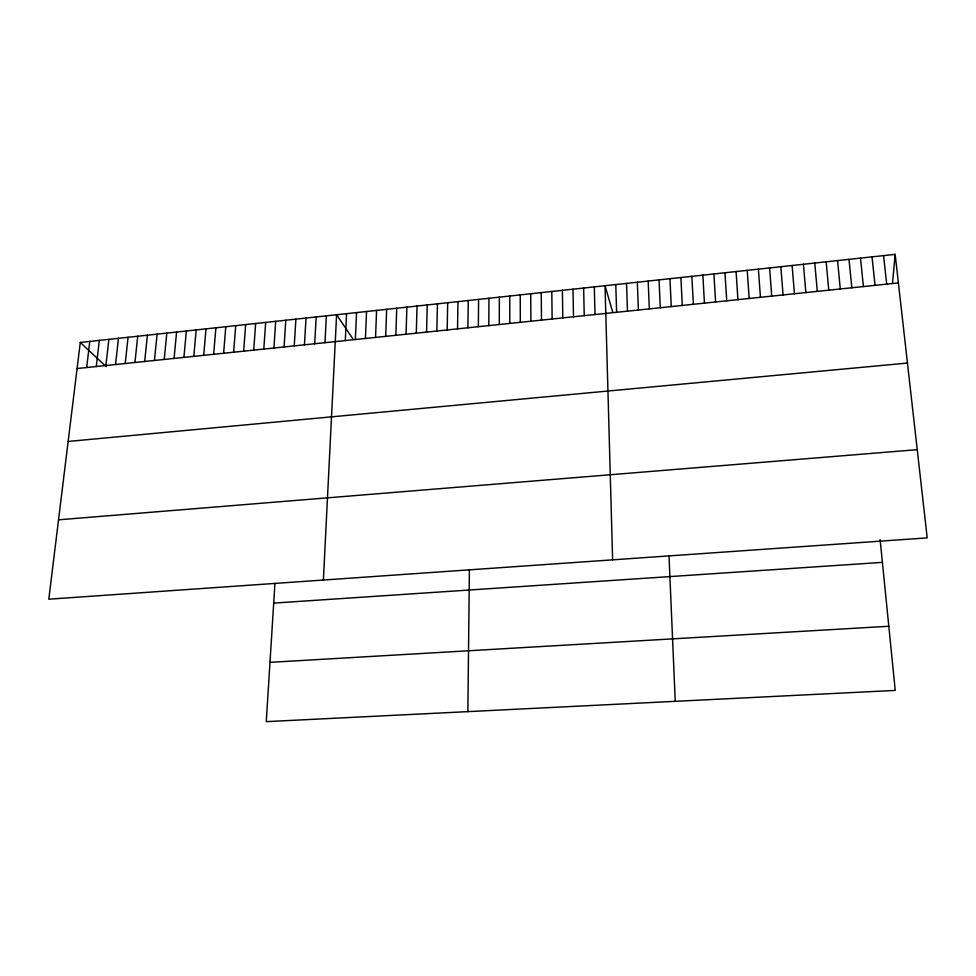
<?xml version="1.0" encoding="UTF-8"?>
<svg xmlns="http://www.w3.org/2000/svg" width="976" height="976" viewBox="0 0 976 976"><rect width="100%" height="100%" fill="white"/><g stroke="black" fill="none" stroke-linecap="round" stroke-linejoin="round"><path stroke-width="1.46" d="M499.273 324.52L499.346 297.143M488.793 325.606L488.952 298.266M478.35 326.692L478.594 299.388M467.858 711.638L469.395 569.838M467.931 327.777L468.248 300.51M457.537 328.863L457.951 301.621M447.191 329.949L447.679 302.731M436.858 331.023L437.431 303.841M426.573 332.096L427.22 304.939M416.301 333.17L417.033 306.049M406.065 334.231L406.87 307.147M395.866 335.293L396.744 308.233M385.691 336.354L386.655 309.331M375.553 337.415L376.577 310.417M365.427 338.465L366.549 311.503M355.349 339.514L356.533 312.588M345.297 340.563L346.553 313.662M323.385 580.037L336.598 314.736L352.885 338.867M324.959 342.686L326.374 315.846M314.699 343.759L316.187 316.944M304.451 344.821L306.025 318.042M294.252 345.882L295.887 319.14M274.939 583.404L266.265 721.642L895.236 690.41L880.132 539.643M284.065 346.944L285.785 320.238M273.914 348.005L275.708 321.324M263.801 349.054L265.667 322.409M253.711 350.116L255.651 323.495M243.658 351.165L245.671 324.569M233.63 352.202L235.716 325.642M223.626 353.251L225.785 326.716M213.659 354.288L215.891 327.79M203.716 355.325L206.021 328.851M193.809 356.362L196.176 329.925M183.915 357.387L186.367 330.986M892.564 282.54L895.175 254.358L80.288 342.454L48.8 599.203L927.2 537.886L895.175 254.358M174.07 358.412L176.583 332.035M164.236 359.436L166.823 333.097M154.44 360.461L157.099 334.146M144.68 361.474L147.4 335.195M134.932 362.486L137.726 336.244M125.221 363.499L128.088 337.281M115.546 364.512L118.474 338.318M105.884 365.524L108.885 339.355M96.258 366.525L99.32 340.392M86.657 367.525L89.792 341.417M77.092 368.525L898.396 282.918M68.149 441.445L907.448 363.072M58.536 519.818L917.233 449.668M273.695 603.107L882.402 562.371M269.986 662.35L888.807 626.263M80.288 342.454L106.103 366.537M612.599 311.759L605.022 285.724L612.623 559.846M883.573 255.602L886.696 284.126M872.019 256.859L875.045 285.346M860.503 258.103L863.418 286.554M849.01 259.348L851.841 287.761M837.567 260.58L840.287 288.969M826.147 261.812L828.77 290.165M814.765 263.044L817.29 291.36M803.419 264.276L805.847 292.556M792.109 265.496L794.44 293.752M780.837 266.716L783.069 294.935M769.6 267.924L771.735 296.118M758.389 269.144L760.438 297.29M747.226 270.352L749.165 298.473M736.087 271.548L737.941 299.644M724.973 272.755L726.742 300.803M713.907 273.951L715.579 301.974M702.866 275.147L704.44 303.133M691.862 276.33L693.35 304.28M680.894 277.513L682.285 305.439M669.963 278.697L671.256 306.586M659.056 279.88L660.264 307.733M669.011 555.905L675.246 701.341M648.186 281.051L649.308 308.88M637.34 282.223L638.377 310.014M626.543 283.394L627.483 311.149M615.771 284.565L616.625 312.283M594.311 286.883L594.994 314.54M583.636 288.03L584.234 315.663M572.997 289.189L573.498 316.773M562.383 290.336L562.798 317.895M551.794 291.47L552.135 319.006M541.241 292.617L541.497 320.116M530.724 293.752L530.895 321.214M520.232 294.886L520.318 322.324M509.777 296.021L509.777 323.422"/></g></svg>
